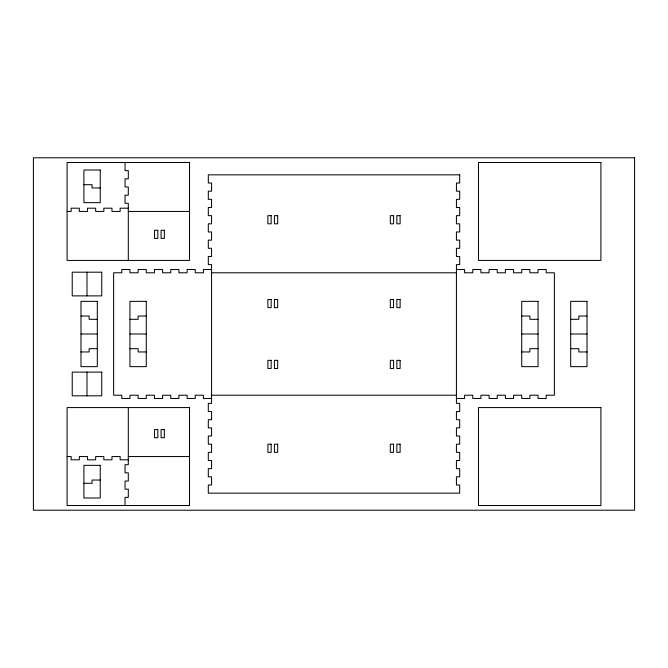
<?xml version="1.0" encoding="UTF-8"?>
<svg xmlns="http://www.w3.org/2000/svg" width="668" height="668" viewBox="0 0 668 668"><rect width="100%" height="100%" fill="white"/><g stroke="black" fill="none" stroke-linecap="round" stroke-linejoin="round"><path stroke-width="1" d="M83.901 184.694L92.067 184.694L92.067 187.958L100.225 187.958M128.306 208.191L120.148 208.191L120.148 211.455L111.982 211.455L111.982 208.191L103.824 208.191L103.824 211.455L95.658 211.455L95.658 208.191L87.5 208.191L87.5 211.455L79.333 211.455L79.333 208.191L71.175 208.191L71.175 211.455L67.092 211.455M128.306 211.455L189.52 211.455M211.572 269.521L203.414 269.521L203.414 272.786L195.248 272.786L195.248 269.521L187.09 269.521L187.09 272.786L178.924 272.786L178.924 269.521L170.766 269.521L170.766 272.786L162.6 272.786L162.6 269.521L154.442 269.521L154.442 272.786L146.275 272.786L146.275 269.521L138.117 269.521L138.117 272.786L129.951 272.786L129.951 269.521L121.793 269.521L121.793 272.786L113.627 272.786L113.627 395.214L121.793 395.214L121.793 398.479L129.951 398.479L129.951 395.214L138.117 395.214L138.117 398.479L146.275 398.479L146.275 395.214L154.442 395.214L154.442 398.479L162.6 398.479L162.6 395.214L170.766 395.214L170.766 398.479L178.924 398.479L178.924 395.214L187.09 395.214L187.09 398.479L195.248 398.479L195.248 395.214L203.414 395.214L203.414 398.479L211.572 398.479M456.428 269.521L464.586 269.521L464.586 272.786L472.752 272.786L472.752 269.521L480.91 269.521L480.91 272.786L489.076 272.786L489.076 269.521L497.234 269.521L497.234 272.786L505.4 272.786L505.4 269.521L513.558 269.521L513.558 272.786L521.725 272.786L521.725 269.521L529.883 269.521L529.883 272.786L538.049 272.786L538.049 269.521L546.207 269.521L546.207 272.786L554.373 272.786L554.373 395.214L546.207 395.214L546.207 398.479L538.049 398.479L538.049 395.214L529.883 395.214L529.883 398.479L521.725 398.479L521.725 395.214L513.558 395.214L513.558 398.479L505.4 398.479L505.4 395.214L497.234 395.214L497.234 398.479L489.076 398.479L489.076 395.214L480.91 395.214L480.91 398.479L472.752 398.479L472.752 395.214L464.586 395.214L464.586 398.479L456.428 398.479M211.572 272.786L456.428 272.786M80.987 316.048L89.145 316.048L89.145 319.312L97.311 319.312M146.275 316.048L138.117 316.048L138.117 319.312L129.951 319.312M521.725 316.048L529.883 316.048L529.883 319.312L538.049 319.312M587.013 316.048L578.855 316.048L578.855 319.312L570.689 319.312M80.987 334L97.311 334M129.951 334L146.275 334M521.725 334L538.049 334M570.689 334L587.013 334M97.311 348.688L89.145 348.688L89.145 351.952L80.987 351.952M129.951 348.688L138.117 348.688L138.117 351.952L146.275 351.952M538.049 348.688L529.883 348.688L529.883 351.952L521.725 351.952M570.689 348.688L578.855 348.688L578.855 351.952L587.013 351.952M211.572 395.214L456.428 395.214M67.092 456.545L71.175 456.545L71.175 459.809L79.333 459.809L79.333 456.545L87.5 456.545L87.5 459.809L95.658 459.809L95.658 456.545L103.824 456.545L103.824 459.809L111.982 459.809L111.982 456.545L120.148 456.545L120.148 459.809L128.306 459.809M128.306 456.545L189.52 456.545M100.225 480.041L92.067 480.041L92.067 483.306L83.901 483.306M128.306 260.42L128.306 203.289L125.041 203.289L125.041 195.131L128.306 195.131L128.306 186.965L125.041 186.965L125.041 178.807L128.306 178.807L128.306 170.641L125.041 170.641L125.041 162.483M128.306 407.58L128.306 464.711L125.041 464.711L125.041 472.869L128.306 472.869L128.306 481.035L125.041 481.035L125.041 489.193L128.306 489.193L128.306 497.359L125.041 497.359L125.041 505.517M86.982 272.185L86.982 295.882M86.982 372.118L86.982 395.815M634.6 157.79L33.4 157.79L33.4 510.21L634.6 510.21L634.6 157.79M189.52 162.483L67.092 162.483L67.092 260.42L189.52 260.42L189.52 162.483M600.908 162.483L478.48 162.483L478.48 260.42L600.908 260.42L600.908 162.483M100.225 170.006L83.901 170.006L83.901 202.654L100.225 202.654L100.225 170.006M459.693 174.841L208.307 174.841L208.307 183.007L211.572 183.007L211.572 191.165L208.307 191.165L208.307 199.331L211.572 199.331L211.572 207.489L208.307 207.489L208.307 215.655L211.572 215.655L211.572 223.813L208.307 223.813L208.307 231.98L211.572 231.98L211.572 240.138L208.307 240.138L208.307 248.304L211.572 248.304L211.572 256.462L208.307 256.462L208.307 264.628L211.572 264.628L211.572 403.372L208.307 403.372L208.307 411.538L211.572 411.538L211.572 419.696L208.307 419.696L208.307 427.862L211.572 427.862L211.572 436.02L208.307 436.02L208.307 444.187L211.572 444.187L211.572 452.345L208.307 452.345L208.307 460.511L211.572 460.511L211.572 468.669L208.307 468.669L208.307 476.835L211.572 476.835L211.572 484.993L208.307 484.993L208.307 493.159L459.693 493.159L459.693 484.993L456.428 484.993L456.428 476.835L459.693 476.835L459.693 468.669L456.428 468.669L456.428 460.511L459.693 460.511L459.693 452.345L456.428 452.345L456.428 444.187L459.693 444.187L459.693 436.02L456.428 436.02L456.428 427.862L459.693 427.862L459.693 419.696L456.428 419.696L456.428 411.538L459.693 411.538L459.693 403.372L456.428 403.372L456.428 264.628L459.693 264.628L459.693 256.462L456.428 256.462L456.428 248.304L459.693 248.304L459.693 240.138L456.428 240.138L456.428 231.98L459.693 231.98L459.693 223.813L456.428 223.813L456.428 215.655L459.693 215.655L459.693 207.489L456.428 207.489L456.428 199.331L459.693 199.331L459.693 191.165L456.428 191.165L456.428 183.007L459.693 183.007L459.693 174.841M271.158 215.655L267.893 215.655L267.893 223.813L271.158 223.813L271.158 215.655M277.679 215.655L274.423 215.655L274.423 223.813L277.679 223.813L277.679 215.655M393.577 215.655L390.321 215.655L390.321 223.813L393.577 223.813L393.577 215.655M400.107 215.655L396.842 215.655L396.842 223.813L400.107 223.813L400.107 215.655M157.815 230.26L154.55 230.26L154.55 238.426L157.815 238.426L157.815 230.26M164.345 230.26L161.08 230.26L161.08 238.426L164.345 238.426L164.345 230.26M101.745 272.185L72.227 272.185L72.227 295.882L101.745 295.882L101.745 272.185M271.158 299.489L267.893 299.489L267.893 307.647L271.158 307.647L271.158 299.489M277.679 299.489L274.423 299.489L274.423 307.647L277.679 307.647L277.679 299.489M393.577 299.489L390.321 299.489L390.321 307.647L393.577 307.647L393.577 299.489M400.107 299.489L396.842 299.489L396.842 307.647L400.107 307.647L400.107 299.489M97.311 301.351L80.987 301.351L80.987 366.649L97.311 366.649L97.311 301.351M146.275 301.351L129.951 301.351L129.951 366.649L146.275 366.649L146.275 301.351M538.049 301.351L521.725 301.351L521.725 366.649L538.049 366.649L538.049 301.351M587.013 301.351L570.689 301.351L570.689 366.649L587.013 366.649L587.013 301.351M271.158 360.353L267.893 360.353L267.893 368.511L271.158 368.511L271.158 360.353M277.679 360.353L274.423 360.353L274.423 368.511L277.679 368.511L277.679 360.353M393.577 360.353L390.321 360.353L390.321 368.511L393.577 368.511L393.577 360.353M400.107 360.353L396.842 360.353L396.842 368.511L400.107 368.511L400.107 360.353M101.745 372.118L72.227 372.118L72.227 395.815L101.745 395.815L101.745 372.118M189.52 407.58L67.092 407.58L67.092 505.517L189.52 505.517L189.52 407.58M600.908 407.58L478.48 407.58L478.48 505.517L600.908 505.517L600.908 407.58M157.815 429.574L154.55 429.574L154.55 437.74L157.815 437.74L157.815 429.574M164.345 429.574L161.08 429.574L161.08 437.74L164.345 437.74L164.345 429.574M271.158 444.187L267.893 444.187L267.893 452.345L271.158 452.345L271.158 444.187M277.679 444.187L274.423 444.187L274.423 452.345L277.679 452.345L277.679 444.187M393.577 444.187L390.321 444.187L390.321 452.345L393.577 452.345L393.577 444.187M400.107 444.187L396.842 444.187L396.842 452.345L400.107 452.345L400.107 444.187M100.225 465.345L83.901 465.345L83.901 497.994L100.225 497.994L100.225 465.345"/></g></svg>
